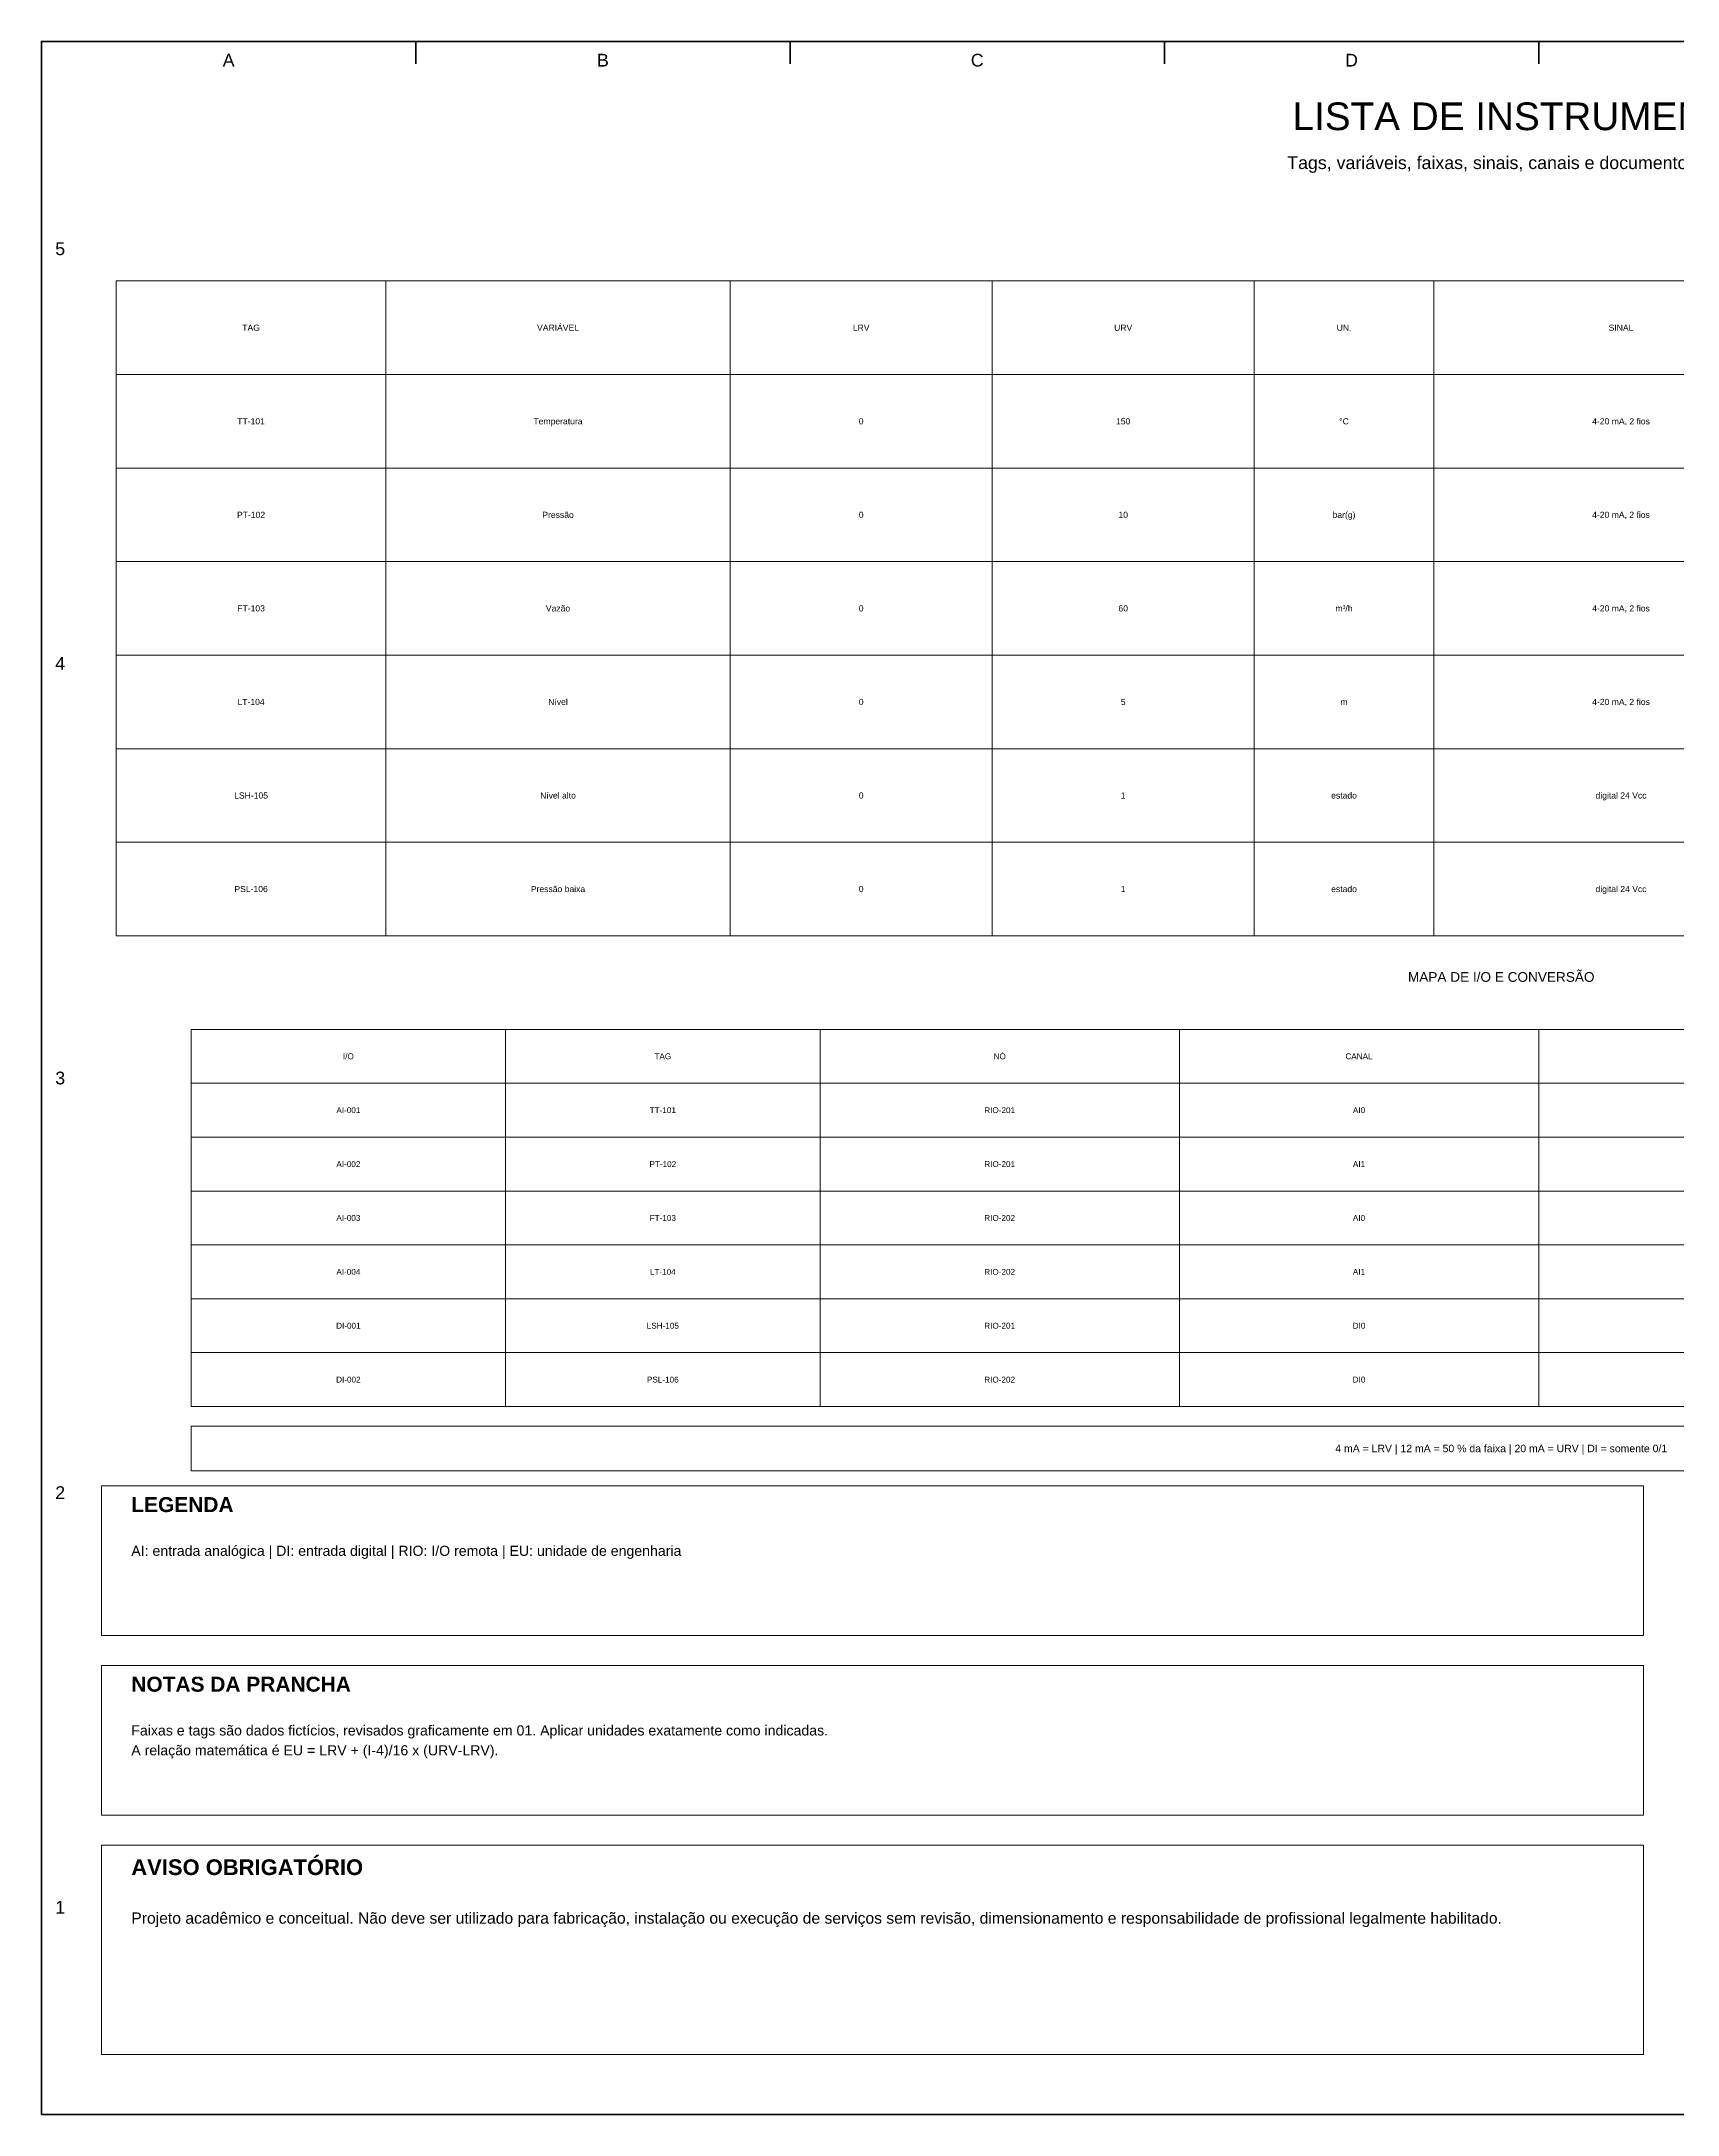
# Model space of a CAD drawing. Header units: millimetres. Extents: x 10 to 410, y 10 to 287.
# Drawn here: x 10 to 228.5, y 10 to 287 of the extents above; entities that cross this region are included whole.
import ezdxf
from ezdxf.enums import TextEntityAlignment as Align

# ---------------------------------------------------------------- set-up
doc = ezdxf.new("R2010")
doc.units = ezdxf.units.MM
for name, color, linetype, lineweight in [('00_MOLDURA', 7, 'CONTINUOUS', 50), ('02_TEXTO', 7, 'CONTINUOUS', 18), ('07_INSTRUMENTACAO', 202, 'CONTINUOUS', 25), ('12_LEGENDA', 7, 'CONTINUOUS', 18), ('13_NOTAS', 7, 'CONTINUOUS', 18)]:
    doc.layers.add(name, color=color, linetype=linetype, lineweight=lineweight)
doc.styles.add('PORTFOLIO_TEXTO', font='arial.ttf')
doc.styles.add('PORTFOLIO_TITULO', font='arialbd.ttf', dxfattribs={"width": 0.92})

msp = doc.modelspace()

# ---------------------------------------------------------------- linework, layer by layer
at = {"layer": '00_MOLDURA'}
for p, q in [((60, 287), (60, 284)), ((110, 287), (110, 284)), ((160, 287), (160, 284)), ((210, 287), (210, 284))]:
    msp.add_line(p, q, dxfattribs=at)
msp.add_lwpolyline([(10, 10), (410, 10), (410, 287), (10, 287)], close=True, dxfattribs=at)
at = {"layer": '12_LEGENDA'}
for p, q in [((56, 167.5), (56, 255)), ((102, 167.5), (102, 255)), ((137, 167.5), (137, 255)), ((172, 167.5), (172, 255)), ((196, 167.5), (196, 255)), ((20, 242.5), (338, 242.5)), ((20, 230), (338, 230)), ((20, 217.5), (338, 217.5)), ((20, 205), (338, 205)), ((20, 192.5), (338, 192.5)), ((20, 180), (338, 180)), ((72, 104.6), (72, 155)), ((114, 104.6), (114, 155)), ((162, 104.6), (162, 155)), ((210, 104.6), (210, 155)), ((30, 147.8), (390, 147.8)), ((30, 140.6), (390, 140.6)), ((30, 133.4), (390, 133.4)), ((30, 126.2), (390, 126.2)), ((30, 119), (390, 119)), ((30, 111.8), (390, 111.8))]:
    msp.add_line(p, q, dxfattribs=at)
for points in [[(20, 167.5), (338, 167.5), (338, 255), (20, 255)], [(30, 104.6), (390, 104.6), (390, 155), (30, 155)], [(18, 74), (224, 74), (224, 94), (18, 94)]]:
    msp.add_lwpolyline(points, close=True, dxfattribs=at)
at = {"layer": '13_NOTAS'}
for points in [[(30, 96), (380, 96), (380, 102), (30, 102)], [(18, 50), (224, 50), (224, 70), (18, 70)], [(18, 18), (224, 18), (224, 46), (18, 46)]]:
    msp.add_lwpolyline(points, close=True, dxfattribs=at)

# ---------------------------------------------------------------- texts
at = {"layer": '00_MOLDURA', "style": 'PORTFOLIO_TEXTO'}
for s, p in [('A', (35, 284.5)), ('B', (85, 284.5)), ('C', (135, 284.5)), ('D', (185, 284.5)), ('5', (12.5, 259.3)), ('4', (12.5, 203.9)), ('3', (12.5, 148.5)), ('2', (12.5, 93.1)), ('1', (12.5, 37.7))]:
    msp.add_text(s, height=1.7, dxfattribs=at).set_placement(p, align=Align.MIDDLE_CENTER)
at = {"layer": '02_TEXTO', "style": 'PORTFOLIO_TEXTO'}
for s, height, p in [('LISTA DE INSTRUMENTOS', 3.7, (210, 277)), ('Tags, variáveis, faixas, sinais, canais e documentos associados', 1.7, (210, 270.8)), ('TT-101', 0.82, (38, 236.25)), ('Temperatura', 0.82, (79, 236.25)), ('0', 0.82, (119.5, 236.25)), ('150', 0.82, (154.5, 236.25)), ('°C', 0.82, (184, 236.25)), ('4-20 mA, 2 fios', 0.82, (221, 236.25)), ('PT-102', 0.82, (38, 223.75)), ('Pressão', 0.82, (79, 223.75)), ('0', 0.82, (119.5, 223.75)), ('10', 0.82, (154.5, 223.75)), ('bar(g)', 0.82, (184, 223.75)), ('4-20 mA, 2 fios', 0.82, (221, 223.75)), ('FT-103', 0.82, (38, 211.25)), ('Vazão', 0.82, (79, 211.25)), ('0', 0.82, (119.5, 211.25)), ('60', 0.82, (154.5, 211.25)), ('m³/h', 0.82, (184, 211.25)), ('4-20 mA, 2 fios', 0.82, (221, 211.25)), ('LT-104', 0.82, (38, 198.75)), ('Nível', 0.82, (79, 198.75)), ('0', 0.82, (119.5, 198.75)), ('5', 0.82, (154.5, 198.75)), ('m', 0.82, (184, 198.75)), ('4-20 mA, 2 fios', 0.82, (221, 198.75)), ('LSH-105', 0.82, (38, 186.25)), ('Nível alto', 0.82, (79, 186.25)), ('0', 0.82, (119.5, 186.25)), ('1', 0.82, (154.5, 186.25)), ('estado', 0.82, (184, 186.25)), ('digital 24 Vcc', 0.82, (221, 186.25)), ('PSL-106', 0.82, (38, 173.75)), ('Pressão baixa', 0.82, (79, 173.75)), ('0', 0.82, (119.5, 173.75)), ('1', 0.82, (154.5, 173.75)), ('estado', 0.82, (184, 173.75)), ('digital 24 Vcc', 0.82, (221, 173.75)), ('AI-001', 0.78, (51, 144.2)), ('TT-101', 0.78, (93, 144.2)), ('RIO-201', 0.78, (138, 144.2)), ('AI0', 0.78, (186, 144.2)), ('AI-002', 0.78, (51, 137)), ('PT-102', 0.78, (93, 137)), ('RIO-201', 0.78, (138, 137)), ('AI1', 0.78, (186, 137)), ('AI-003', 0.78, (51, 129.8)), ('FT-103', 0.78, (93, 129.8)), ('RIO-202', 0.78, (138, 129.8)), ('AI0', 0.78, (186, 129.8)), ('AI-004', 0.78, (51, 122.6)), ('LT-104', 0.78, (93, 122.6)), ('RIO-202', 0.78, (138, 122.6)), ('AI1', 0.78, (186, 122.6)), ('DI-001', 0.78, (51, 115.4)), ('LSH-105', 0.78, (93, 115.4)), ('RIO-201', 0.78, (138, 115.4)), ('DI0', 0.78, (186, 115.4)), ('DI-002', 0.78, (51, 108.2)), ('PSL-106', 0.78, (93, 108.2)), ('RIO-202', 0.78, (138, 108.2)), ('DI0', 0.78, (186, 108.2))]:
    msp.add_text(s, height=height, dxfattribs=at).set_placement(p, align=Align.MIDDLE_CENTER)
at = {"layer": '07_INSTRUMENTACAO', "style": 'PORTFOLIO_TEXTO'}
msp.add_text('MAPA DE I/O E CONVERSÃO', height=1.3, dxfattribs=at).set_placement((205, 162), align=Align.MIDDLE_CENTER)
at = {"layer": '12_LEGENDA', "style": 'PORTFOLIO_TEXTO'}
for s, height, p in [('VARIÁVEL', 0.82, (79, 248.75)), ('TAG', 0.82, (38, 248.75)), ('LRV', 0.82, (119.5, 248.75)), ('URV', 0.82, (154.5, 248.75)), ('UN.', 0.82, (184, 248.75)), ('SINAL', 0.82, (221, 248.75)), ('I/O', 0.78, (51, 151.4)), ('TAG', 0.78, (93, 151.4)), ('NÓ', 0.78, (138, 151.4)), ('CANAL', 0.78, (186, 151.4))]:
    msp.add_text(s, height=height, dxfattribs=at).set_placement(p, align=Align.MIDDLE_CENTER)
at = {"layer": '12_LEGENDA', "style": 'PORTFOLIO_TITULO'}
msp.add_text('LEGENDA', height=2, dxfattribs=at).set_placement((22, 90.5))
at = {"layer": '12_LEGENDA', "insert": (22, 86), "char_height": 1.35, "width": 198, "attachment_point": 1, "line_spacing_factor": 1.18, "style": 'PORTFOLIO_TEXTO'}
msp.add_mtext('AI: entrada analógica | DI: entrada digital | RIO: I/O remota | EU: unidade de engenharia', dxfattribs=at)
at = {"layer": '13_NOTAS', "style": 'PORTFOLIO_TEXTO'}
msp.add_text('4 mA = LRV | 12 mA = 50 % da faixa | 20 mA = URV | DI = somente 0/1', height=1, dxfattribs=at).set_placement((205, 99), align=Align.MIDDLE_CENTER)
at = {"layer": '13_NOTAS', "style": 'PORTFOLIO_TITULO'}
for s, height, p in [('NOTAS DA PRANCHA', 2, (22, 66.5)), ('AVISO OBRIGATÓRIO', 2.1, (22, 42))]:
    msp.add_text(s, height=height, dxfattribs=at).set_placement(p)
at = {"layer": '13_NOTAS', "width": 198, "attachment_point": 1, "line_spacing_factor": 1.18, "style": 'PORTFOLIO_TEXTO'}
for s, insert, char_height in [('Faixas e tags são dados fictícios, revisados graficamente em 01. Aplicar unidades exatamente como indicadas.\\PA relação matemática é EU = LRV + (I-4)/16 x (URV-LRV).', (22, 62), 1.35), ('Projeto acadêmico e conceitual. Não deve ser utilizado para fabricação, instalação ou execução de serviços sem revisão, dimensionamento e responsabilidade de profissional legalmente habilitado.', (22, 37), 1.5)]:
    msp.add_mtext(s, dxfattribs=dict(at, insert=insert, char_height=char_height))

doc.saveas('drawing.dxf')
